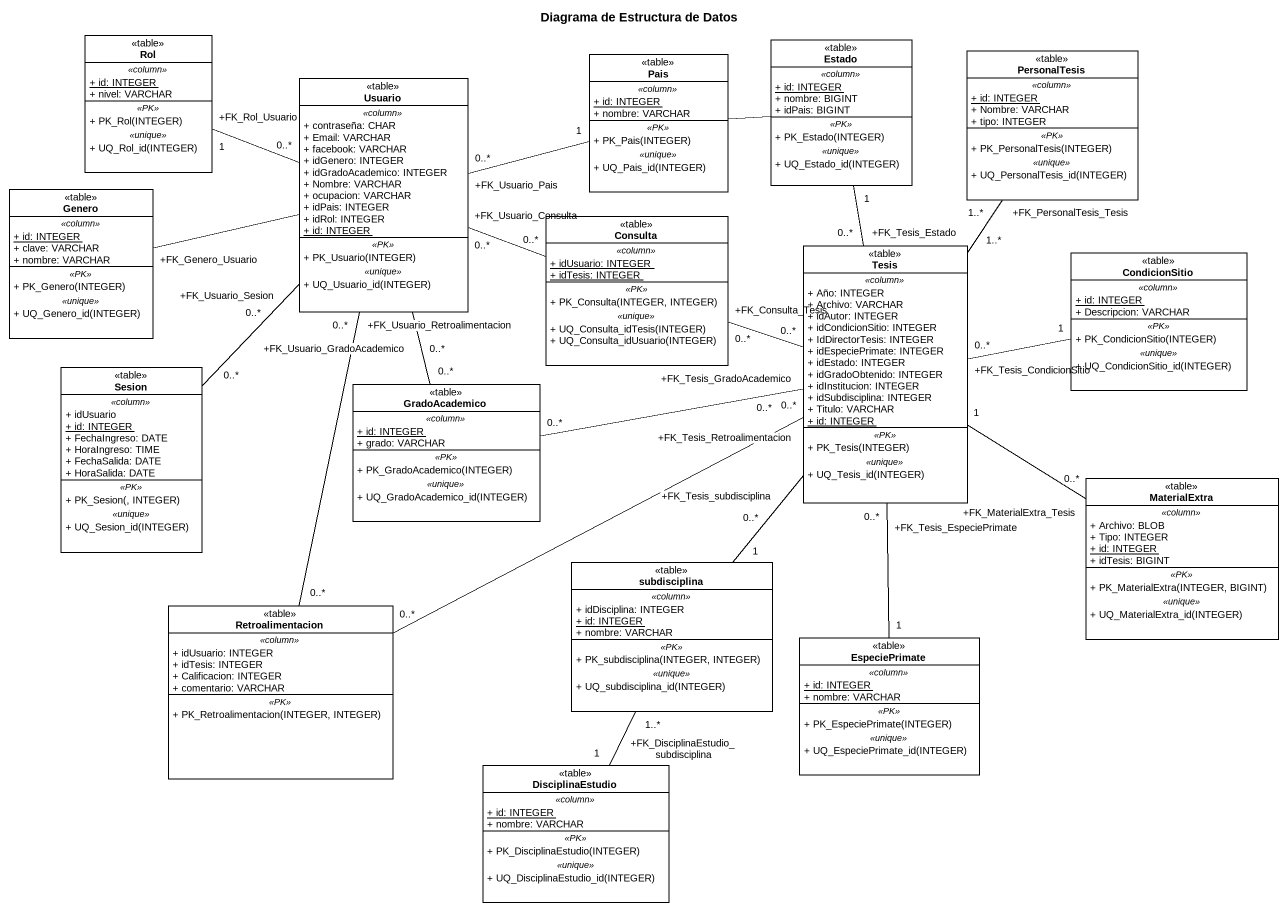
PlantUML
@startuml
title Diagrama de Estructura de Datos
hide circle
hide empty members
skinparam classAttributeIconSize 0
class Rol <<table>> {
  .. <<column>> ..
  {static} + id: INTEGER
  + nivel: VARCHAR
  .. <<PK>> ..
  + PK_Rol(INTEGER)
  .. <<unique>> ..
  + UQ_Rol_id(INTEGER)
}
class Estado <<table>> {
  .. <<column>> ..
  {static} + id: INTEGER
  + nombre: BIGINT
  + idPais: BIGINT
  .. <<PK>> ..
  + PK_Estado(INTEGER)
  .. <<unique>> ..
  + UQ_Estado_id(INTEGER)
}
class Usuario <<table>> {
  .. <<column>> ..
  + contraseña: CHAR
  + Email: VARCHAR
  + facebook: VARCHAR
  + idGenero: INTEGER
  + idGradoAcademico: INTEGER
  + Nombre: VARCHAR
  + ocupacion: VARCHAR
  + idPais: INTEGER
  + idRol: INTEGER
  {static} + id: INTEGER
  .. <<PK>> ..
  + PK_Usuario(INTEGER)
  .. <<unique>> ..
  + UQ_Usuario_id(INTEGER)
}
class Pais <<table>> {
  .. <<column>> ..
  {static} + id: INTEGER
  + nombre: VARCHAR
  .. <<PK>> ..
  + PK_Pais(INTEGER)
  .. <<unique>> ..
  + UQ_Pais_id(INTEGER)
}
class PersonalTesis <<table>> {
  .. <<column>> ..
  {static} + id: INTEGER
  + Nombre: VARCHAR
  + tipo: INTEGER
  .. <<PK>> ..
  + PK_PersonalTesis(INTEGER)
  .. <<unique>> ..
  + UQ_PersonalTesis_id(INTEGER)
}
class Genero <<table>> {
  .. <<column>> ..
  {static} + id: INTEGER
  + clave: VARCHAR
  + nombre: VARCHAR
  .. <<PK>> ..
  + PK_Genero(INTEGER)
  .. <<unique>> ..
  + UQ_Genero_id(INTEGER)
}
class Consulta <<table>> {
  .. <<column>> ..
  {static} + idUsuario: INTEGER
  {static} + idTesis: INTEGER
  .. <<PK>> ..
  + PK_Consulta(INTEGER, INTEGER)
  .. <<unique>> ..
  + UQ_Consulta_idTesis(INTEGER)
  + UQ_Consulta_idUsuario(INTEGER)
}
class Tesis <<table>> {
  .. <<column>> ..
  + Año: INTEGER
  + Archivo: VARCHAR
  + idAutor: INTEGER
  + idCondicionSitio: INTEGER
  + IdDirectorTesis: INTEGER
  + idEspeciePrimate: INTEGER
  + idEstado: INTEGER
  + idGradoObtenido: INTEGER
  + idInstitucion: INTEGER
  + idSubdisciplina: INTEGER
  + Titulo: VARCHAR
  {static} + id: INTEGER
  .. <<PK>> ..
  + PK_Tesis(INTEGER)
  .. <<unique>> ..
  + UQ_Tesis_id(INTEGER)
}
class CondicionSitio <<table>> {
  .. <<column>> ..
  {static} + id: INTEGER
  + Descripcion: VARCHAR
  .. <<PK>> ..
  + PK_CondicionSitio(INTEGER)
  .. <<unique>> ..
  + UQ_CondicionSitio_id(INTEGER)
}
class Sesion <<table>> {
  .. <<column>> ..
  + idUsuario
  {static} + id: INTEGER
  + FechaIngreso: DATE
  + HoraIngreso: TIME
  + FechaSalida: DATE
  + HoraSalida: DATE
  .. <<PK>> ..
  + PK_Sesion(, INTEGER)
  .. <<unique>> ..
  + UQ_Sesion_id(INTEGER)
}
class GradoAcademico <<table>> {
  .. <<column>> ..
  {static} + id: INTEGER
  + grado: VARCHAR
  .. <<PK>> ..
  + PK_GradoAcademico(INTEGER)
  .. <<unique>> ..
  + UQ_GradoAcademico_id(INTEGER)
}
class MaterialExtra <<table>> {
  .. <<column>> ..
  + Archivo: BLOB
  + Tipo: INTEGER
  {static} + id: INTEGER
  + idTesis: BIGINT
  .. <<PK>> ..
  + PK_MaterialExtra(INTEGER, BIGINT)
  .. <<unique>> ..
  + UQ_MaterialExtra_id(INTEGER)
}
class subdisciplina <<table>> {
  .. <<column>> ..
  + idDisciplina: INTEGER
  {static} + id: INTEGER
  + nombre: VARCHAR
  .. <<PK>> ..
  + PK_subdisciplina(INTEGER, INTEGER)
  .. <<unique>> ..
  + UQ_subdisciplina_id(INTEGER)
}
class Retroalimentacion <<table>> {
  .. <<column>> ..
  + idUsuario: INTEGER
  + idTesis: INTEGER
  + Calificacion: INTEGER
  + comentario: VARCHAR
  .. <<PK>> ..
  + PK_Retroalimentacion(INTEGER, INTEGER)
}
class EspeciePrimate <<table>> {
  .. <<column>> ..
  {static} + id: INTEGER
  + nombre: VARCHAR
  .. <<PK>> ..
  + PK_EspeciePrimate(INTEGER)
  .. <<unique>> ..
  + UQ_EspeciePrimate_id(INTEGER)
}
class DisciplinaEstudio <<table>> {
  .. <<column>> ..
  {static} + id: INTEGER
  + nombre: VARCHAR
  .. <<PK>> ..
  + PK_DisciplinaEstudio(INTEGER)
  .. <<unique>> ..
  + UQ_DisciplinaEstudio_id(INTEGER)
}
Rol "+FK_Rol_Usuario\n1" -right- "0..*" Usuario
Estado -left- Pais
Usuario "+FK_Usuario_Pais\n0..*" -right- "1" Pais
Usuario "+FK_Usuario_Consulta\n0..*" -right- "0..*" Consulta
Usuario "+FK_Usuario_Sesion\n0..*" -- "0..*" Sesion
Usuario "+FK_Usuario_GradoAcademico\n0..*" -- "0..*" GradoAcademico
Usuario "+FK_Usuario_Retroalimentacion\n0..*" -- "0..*" Retroalimentacion
PersonalTesis "+FK_PersonalTesis_Tesis\n1..*" -- "1..*" Tesis
Genero "+FK_Genero_Usuario" -right- Usuario
Consulta "+FK_Consulta_Tesis\n0..*" -right- "0..*" Tesis
Tesis "+FK_Tesis_Estado\n0..*" -up- "1" Estado
Tesis "+FK_Tesis_CondicionSitio\n0..*" -right- "1" CondicionSitio
Tesis "+FK_Tesis_GradoAcademico\n0..*" -left- "0..*" GradoAcademico
Tesis "+FK_Tesis_subdisciplina\n0..*" -- "1" subdisciplina
Tesis "+FK_Tesis_Retroalimentacion\n0..*" -left- "0..*" Retroalimentacion
Tesis "+FK_Tesis_EspeciePrimate\n0..*" -- "1" EspeciePrimate
MaterialExtra "+FK_MaterialExtra_Tesis\n0..*" -up- "1" Tesis
DisciplinaEstudio "+FK_DisciplinaEstudio_subdisciplina\n1" -up- "1..*" subdisciplina
@enduml
